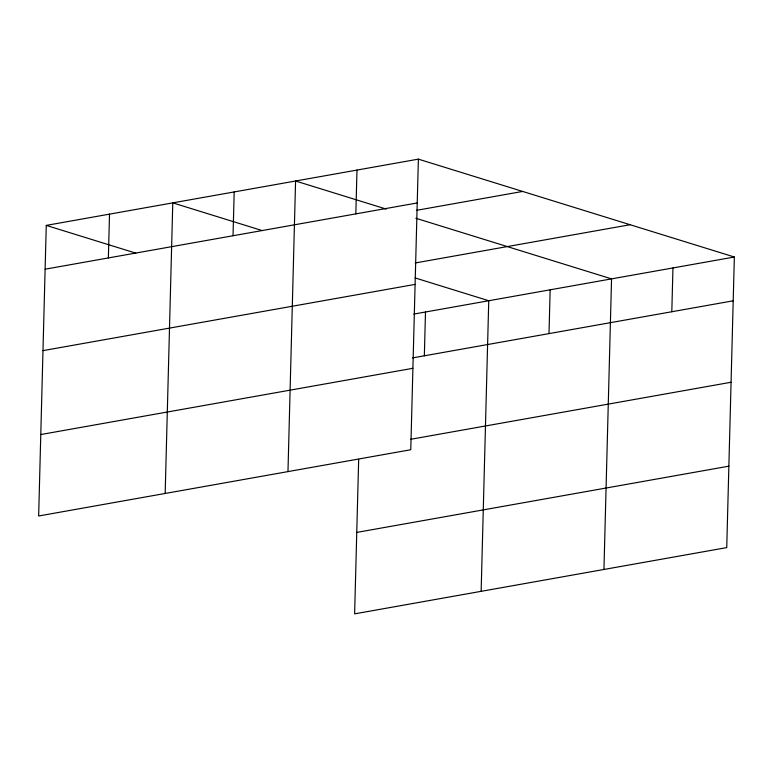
<?xml version="1.0" encoding="UTF-8"?>
<svg xmlns="http://www.w3.org/2000/svg" width="773" height="773" viewBox="0 0 773 773"><rect width="100%" height="100%" fill="white"/><g stroke="black" fill="none" stroke-linecap="round" stroke-linejoin="round"><path stroke-width="1.16" d="M46.264 225.397L38.65 515.987L410.772 449.741L418.377 159.141L46.264 225.397L135.797 253.129M108.375 257.931L109.515 214.131M165.171 493.464L172.775 202.864L262.318 230.605M233.031 235.746L234.18 191.936M287.971 471.598L295.576 181.008L386.249 209.087M355.831 213.879L356.981 170.079M358.672 459.297L354.623 613.859L726.736 547.603L734.35 257.013L418.377 159.141M424.348 355.802L425.488 312.002M481.144 591.335L488.749 300.736L415.082 277.922M549.004 333.607L550.154 289.807M603.945 569.469L611.549 278.879L415.855 218.257M671.805 311.751L672.954 267.941M45.114 269.197L417.227 202.951M416.376 210.362L522.645 191.443M415.178 262.975L630.082 224.721M42.979 350.633L415.101 284.387M413.777 314.089L734.35 257.013M412.627 357.889L733.2 300.813M40.785 434.542L412.898 368.296M410.502 439.325L731.074 382.258M356.759 532.413L728.871 466.167"/></g></svg>
